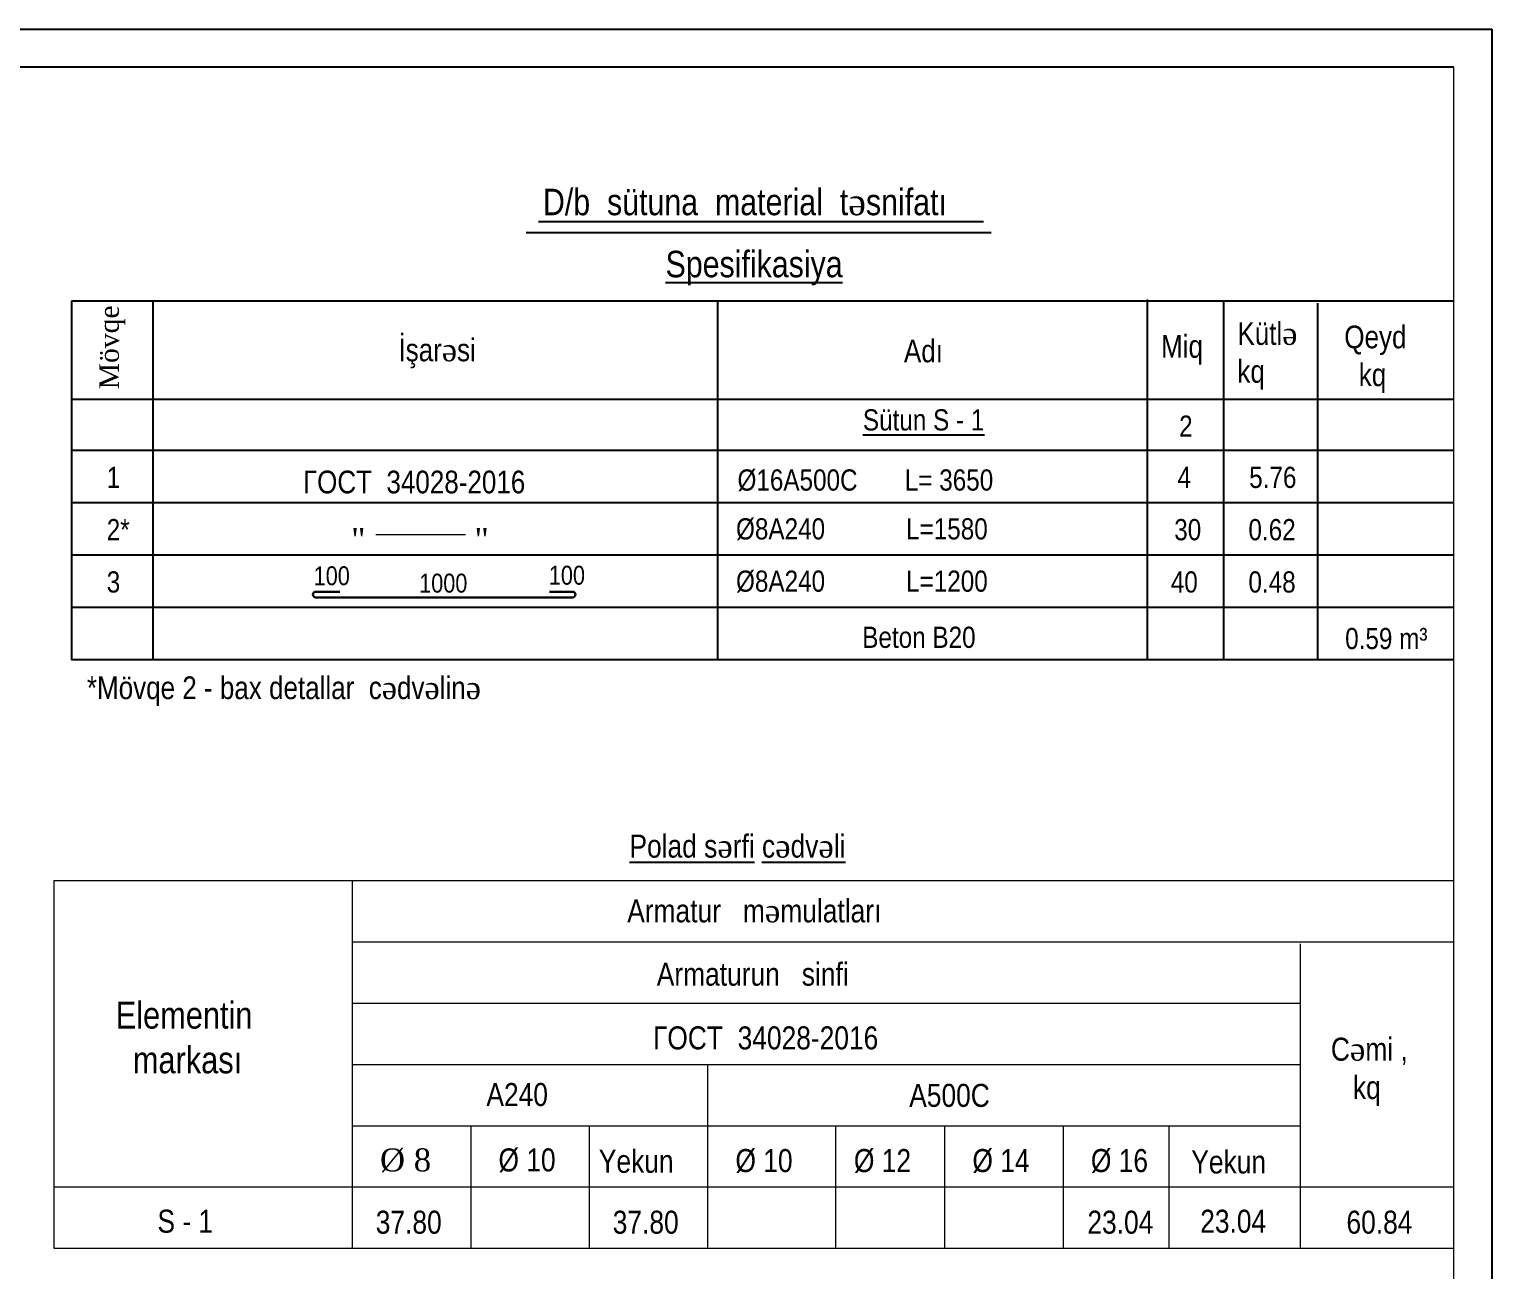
# Model space of a CAD drawing. Header units: millimetres. Extents: x 806395 to 2097197, y -233789 to 193681.
# Drawn here: x 2077870 to 2097197, y -165289 to -148893 of the extents above; entities that cross this region are included whole.
import ezdxf

# ---------------------------------------------------------------- set-up
doc = ezdxf.new("R2010")
doc.units = ezdxf.units.MM
for name, color, linetype, lineweight in [('cedvel  0.09', 7, 'Continuous', 13), ('razmer   0.09', 140, 'Continuous', 9), ('Ölçülər', 80, 'Continuous', 9), ('ИЧ  РАЗМЕР  0.09', 143, 'Continuous', 9), ('размер  0.09', 141, 'Continuous', 9), ('РАЗМЕРЫ', 80, 'Continuous', 9), ('Х - диварлар.', 31, 'Continuous', 25)]:
    doc.layers.add(name, color=color, linetype=linetype, lineweight=lineweight)
doc.styles.get("Standard").update_dxf_attribs({"font": 'times.ttf'})
doc.styles.add('style6', font='ARIALN.TTF', dxfattribs={"height": 300})
doc.styles.add('Times New Roman', font='times.ttf')

# ---------------------------------------------------------------- blocks, each defined once
blk = doc.blocks.new('ntnntyht')
at = {"lineweight": 25}
for p, q in [((1961564, -20955), (2003567, -20955)), ((2003567, -20955), (2003567, -50629))]:
    blk.add_line(p, q, dxfattribs=at)
at = {"lineweight": 25, "ltscale": 15}
blk.add_line((2003045, -21477), (1963653, -21477), dxfattribs=at)
at = {"lineweight": 5, "ltscale": 15}
blk.add_line((2003045, -50106), (2003045, -21477), dxfattribs=at)

msp = doc.modelspace()

# ---------------------------------------------------------------- linework, layer by layer
for p, q in [((2084601.156, -151435.005), (2090481.5, -151435.005)), ((2084438.232, -151579.818), (2090579.935, -151579.818))]:
    msp.add_line(p, q)
at = {"color": 7, "lineweight": 25, "ltscale": 0.5}
for p, q in [((2096696.014, -153784.544), (2078426.64, -153784.544)), ((2096696.014, -154461.645), (2078426.64, -154461.645)), ((2096696.014, -154461.645), (2078426.64, -154461.645)), ((2096696.014, -155152.845), (2078426.64, -155152.845)), ((2096696.014, -155844.045), (2078426.64, -155844.045)), ((2096696.014, -155844.045), (2078426.64, -155844.045)), ((2096696.014, -156535.245), (2078426.64, -156535.245)), ((2096696.014, -157226.445), (2078426.64, -157226.445)), ((2096696.014, -157226.445), (2078426.64, -157226.445))]:
    msp.add_line(p, q, dxfattribs=at)
at = {"color": 7, "lineweight": 15, "ltscale": 15}
msp.add_line((2082450.003, -155568.833), (2083635.109, -155568.833), dxfattribs=at)
at = {"layer": 'cedvel  0.09', "lineweight": 20}
for p, q in [((2078195.635, -160145.742), (2078195.635, -165004.098)), ((2078195.635, -160145.742), (2096696.014, -160145.742)), ((2082137.504, -160145.742), (2082137.504, -165004.098)), ((2082137.504, -160955.468), (2096696.014, -160955.468)), ((2094663.991, -160980.841), (2094663.991, -165004.098)), ((2082137.504, -161765.194), (2094663.991, -161765.194)), ((2082137.504, -162574.92), (2094663.991, -162574.92)), ((2086834.936, -162574.92), (2086834.936, -165004.098)), ((2082137.504, -163384.646), (2094663.991, -163384.646)), ((2083703.315, -163384.646), (2083703.315, -165004.098)), ((2085269.125, -163384.646), (2085269.125, -165004.098)), ((2088523.494, -163384.646), (2088523.494, -165004.098)), ((2089966.558, -163384.646), (2089966.558, -165004.098)), ((2091532.369, -163384.646), (2091532.369, -165004.098)), ((2092930.361, -163384.646), (2092930.361, -165004.098)), ((2078195.635, -164194.372), (2096696.014, -164194.372)), ((2078195.635, -165004.098), (2096696.014, -165004.098))]:
    msp.add_line(p, q, dxfattribs=at)
at = {"layer": 'Ölçülər', "color": 7, "lineweight": 25}
msp.add_line((2078426.64, -152488.544), (2078426.64, -157226.445), dxfattribs=at)
at = {"layer": 'РАЗМЕРЫ', "color": 4, "lineweight": 30, "ltscale": 15}
for p, q in [((2081655.041, -156327.101), (2081973.425, -156327.101)), ((2081655.041, -156327.101), (2081973.425, -156327.101)), ((2085051.185, -156327.101), (2084743.902, -156327.101)), ((2085051.185, -156327.101), (2084743.902, -156327.101)), ((2081655.041, -156401.101), (2085051.185, -156401.101)), ((2081655.041, -156401.101), (2085051.185, -156401.101))]:
    msp.add_line(p, q, dxfattribs=at)
for centre, start, end in [((2081655.041, -156364.101), 90, 270), ((2081655.041, -156364.101), 90, 270), ((2085051.185, -156364.101), 270, 90), ((2085051.185, -156364.101), 270, 90)]:
    msp.add_arc(centre, 37, start, end, dxfattribs=at)
at = {"layer": 'Х - диварлар.', "color": 7, "lineweight": 25}
for p, q in [((2092644.072, -152463.432), (2092644.072, -157226.445)), ((2096696.014, -152488.544), (2078426.64, -152488.544)), ((2079502.541, -152488.544), (2079502.541, -157226.445)), ((2086965.602, -152488.544), (2086965.602, -157226.445)), ((2093649.828, -152488.544), (2093649.828, -157226.445)), ((2094895.573, -152513.656), (2094895.573, -157226.445)), ((2079502.541, -157217.673), (2079502.541, -157226.445)), ((2086965.602, -157217.673), (2086965.602, -157226.445)), ((2092644.072, -157217.673), (2092644.072, -157226.445)), ((2093649.828, -157217.673), (2093649.828, -157226.445))]:
    msp.add_line(p, q, dxfattribs=at)

# ---------------------------------------------------------------- block references
at = {"color": 3, "xscale": 0.9585492227979296, "yscale": 0.9585492227979296, "zscale": 0.9585492227979296}
msp.add_blockref('ntnntyht', (176678.857, -128806.512), dxfattribs=at)

# ---------------------------------------------------------------- texts
at = {"color": 0, "lineweight": 0, "style": 'Times New Roman'}
for p in [(2082124.918, -155791.983), (2083754.12, -155791.983)]:
    msp.add_text('"', height=306, dxfattribs=at).set_placement(p)
at = {"attachment_point": 1, "style": 'style6'}
for s, insert, char_height, width in [('\\pxt22.667;{\\fArial Narrow|b0|i0|c238|p34;D/}b  {\\fArial Narrow|b0|i0|c238|p34;sütuna  }material{\\fArial Narrow|b0|i0|c238|p34;  t\\fTimes New Roman|b0|i0|c0|p18;ə\\fArial Narrow|b0|i0|c238|p34;snifatı}   ', (2084658.663, -151000.429), 350, 16391.5823), ('{\\fArial Narrow|b0|i0|c238|p34;100}', (2081628.498, -155991.042), 250, 8382.21176), ('1000', (2083022.799, -156088.595), 250, 8382.21176), ('{\\fArial Narrow|b0|i0|c238|p34;100}', (2084736.233, -155983.744), 250, 8382.21176)]:
    msp.add_mtext(s, dxfattribs=dict(at, insert=insert, char_height=char_height, width=width))
at = {"color": 7, "lineweight": -2, "ltscale": 30, "insert": (2086278.887, -151821.045), "char_height": 350, "width": 16892.17957, "attachment_point": 1}
msp.add_mtext('{\\fArial Narrow|b0|i0|c238|p34;\\LSpesifikasiya}', dxfattribs=at)
at = {"lineweight": 9, "insert": (2081490.449, -154726.522), "char_height": 300, "width": 7035.40763, "attachment_point": 1, "style": 'style6'}
msp.add_mtext('ГОСТ  34028{\\fArial Narrow|b0|i0|c238|p34;-20}1{\\fArial Narrow|b0|i0|c238|p34;6}  ', dxfattribs=at)
at = {"color": 7, "lineweight": 0, "insert": (2078632.008, -157446.477), "char_height": 300, "width": 16391.5823, "attachment_point": 1, "style": 'style6'}
msp.add_mtext('\\pxt22.667;*{\\fArial Narrow|b0|i0|c238|p34;Mövqe }2{\\fArial Narrow|b0|i0|c238|p34; - bax detallar  c\\fTimes New Roman|b0|i0|c238|p18;ə\\fArial Narrow|b0|i0|c238|p34;dv\\fTimes New Roman|b0|i0|c238|p18;ə\\fArial Narrow|b0|i0|c238|p34;lin\\fTimes New Roman|b0|i0|c238|p18;ə} ', dxfattribs=at)
at = {"color": 7, "lineweight": -2, "ltscale": 30, "insert": (2085802.05, -159537.26), "char_height": 303.793311, "width": 17105.77055, "attachment_point": 1, "style": 'style6'}
msp.add_mtext('{\\fArial Narrow|b0|i0|c238|p34;\\LPolad s\\fTimes New Roman|b0|i0|c238|p18;ə\\fArial Narrow|b0|i0|c238|p34;rfi c\\fTimes New Roman|b0|i0|c238|p18;ə\\fArial Narrow|b0|i0|c238|p34;dv\\fTimes New Roman|b0|i0|c238|p18;ə\\fArial Narrow|b0|i0|c238|p34;li}', dxfattribs=at)
at = {"color": 0, "insert": (2079564.293, -164494.756), "char_height": 304.0409, "width": 6587.55373, "attachment_point": 1, "style": 'style6'}
msp.add_mtext('S - 1', dxfattribs=at)
at = {"layer": 'razmer   0.09', "lineweight": 20, "attachment_point": 1, "style": 'style6'}
for s, insert, char_height in [('{\\fArial Narrow|b0|i0|c238|p34;\\C0;Armatur\\fArial Narrow|b0|i0|c204|p34;   \\fArial Narrow|b0|i0|c238|p34;m\\fTimes New Roman|b0|i0|c238|p18;ə\\fArial Narrow|b0|i0|c238|p34;mulatları}', (2085772.225, -160392.9), 304.040941), ('{\\fArial Narrow|b0|i0|c238|p34;\\C0;Armaturun\\fArial Narrow|b0|i0|c204|p34;   \\fArial Narrow|b0|i0|c238|p34;sinfi}', (2086162.731, -161229.833), 304.040941), ('{\\fArial Narrow|b0|i0|c238|p34;\\C0;Elementin\\fArial Narrow|b0|i0|c204|p34;\\P\\fArial Narrow|b0|i0|c238|p34;  markası}', (2079013.168, -161746.248), 354.71443), ('{\\C0;C\\fTimes New Roman|b0|i0|c238|p18;ə\\fArial Narrow|b0|i0|c204|p34;mi ,\\P\\fArial Narrow|b0|i0|c238|p34;   kq}', (2095071.356, -162221.08), 304.04094), ('{\\fArial Narrow|b0|i0|c238|p34;\\C0;37.80}', (2082448.998, -164507.944), 304.04094), ('{\\fArial Narrow|b0|i0|c238|p34;\\C0;37.80}', (2085580.62, -164507.944), 304.04094), ('{\\fArial Narrow|b0|i0|c238|p34;\\C0;23.04}', (2091853.265, -164507.944), 304.04094), ('{\\fArial Narrow|b0|i0|c238|p34;\\C0;23.04}', (2093344.281, -164495.083), 304.04094), ('{\\fArial Narrow|b0|i0|c238|p34;\\C0;60.84}', (2095276.999, -164507.944), 304.04094)]:
    msp.add_mtext(s, dxfattribs=dict(at, insert=insert, char_height=char_height))
at = {"layer": 'razmer   0.09', "color": 1, "lineweight": 20, "insert": (2090333.851, -163693.446), "char_height": 304.0409, "attachment_point": 1, "style": 'style6'}
msp.add_mtext('{\\C0;Ø 14}', dxfattribs=at)
at = {"layer": 'ИЧ  РАЗМЕР  0.09', "lineweight": 20, "attachment_point": 1, "style": 'style6'}
for s, insert, char_height in [('{\\C0;A240\\fArial Narrow|b0|i0|c238|p34; }', (2083911.247, -162820.738), 304.04094), ('{\\C0;A500C}', (2089498.972, -162831.572), 304.04094), ('{\\fTimes New Roman|b0|i0|c0|p18;\\C0;Ø \\fTimes New Roman|b0|i0|c238|p18;8}', (2082504.797, -163684.805), 304.04094), ('{\\C0;Ø \\fArial Narrow|b0|i0|c238|p34;10}', (2084070.607, -163684.805), 304.04094), ('{\\fArial Narrow|b0|i0|c238|p34;\\C0;Yekun}', (2085397.251, -163703.103), 304.04094), ('{\\C0;Ø 10}', (2087202.229, -163693.446), 304.0409), ('{\\C0;Ø 12}', (2088768.04, -163693.446), 304.0409), ('{\\C0;Ø 16}', (2091899.662, -163693.446), 304.0409), ('{\\fArial Narrow|b0|i0|c238|p34;\\C0;Yekun}', (2093226.305, -163711.745), 304.04094)]:
    msp.add_mtext(s, dxfattribs=dict(at, insert=insert, char_height=char_height))
at = {"layer": 'размер  0.09', "lineweight": 20, "insert": (2086116.208, -162071.858), "char_height": 304.04094, "attachment_point": 1, "style": 'style6'}
msp.add_mtext('{\\C0;ГОСТ  34028-2016}', dxfattribs=at)
at = {"layer": 'Х - диварлар.', "color": 7, "insert": (2078795.388, -153651.747), "char_height": 259.2, "width": 2733.15684, "attachment_point": 1, "rotation": 90, "style": 'Times New Roman'}
msp.add_mtext('{\\fTimes New Roman|b0|i0|c238|p18;Mövqe}', dxfattribs=at)
at = {"layer": 'Х - диварлар.', "color": 7, "attachment_point": 1, "style": 'style6'}
for s, insert, char_height, width in [('{\\fArial Narrow|b0|i0|c238|p34;Kütl\\fTimes New Roman|b0|i0|c238|p18;ə} \\Pkq', (2093835.581, -152764.4), 300, 1262.73151), ('{\\fArial Narrow|b0|i0|c238|p34;Qeyd\\P  kq}', (2095248.307, -152809.696), 300, 2733.15684), ('{\\fArial Narrow|b0|i0|c238|p34;İşar\\fTimes New Roman|b0|i0|c238|p18;ə\\fArial Narrow|b0|i0|c238|p34;si}', (2082749.302, -152981.001), 300, 2733.15684), ('{\\fArial Narrow|b0|i0|c238|p34;Adı}', (2089428.914, -152994.349), 300, 2733.15684), ('{\\fArial Narrow|b0|i0|c238|p34;M}iq', (2092826.961, -152934.053), 300, 2733.15684), ('{\\fArial Narrow|b0|i0|c238|p34;\\LSütun S - 1}', (2088886.608, -153915.636), 280, 8205.03936), ('{\\fArial Narrow|b0|i0|c238|p34;2}', (2093065.501, -153998.308), 280, 5293.57661), ('1', (2078893.973, -154675.409), 280, 5293.57661), ('{\\fArial Narrow|b0|i0|c238|p34;%%C1}6{\\fArial Narrow|b0|i0|c238|p34;A500C       L= 3650}', (2087229.463, -154710.413), 280, 8205.03936), ('4', (2093043.397, -154675.409), 280, 5293.57661), ('{\\fArial Narrow|b0|i0|c238|p34;5.76}', (2093991.519, -154675.409), 280, 5293.57661), ('2*', (2078893.973, -155366.609), 280, 5293.57661), ('{\\fArial Narrow|b0|i0|c186|p34;%%C8A\\fArial Narrow|b0|i0|c238|p34;240   \\fArial Narrow|b0|i0|c186|p34;         \\fArial Narrow|b0|i0|c238|p34;L=158}0', (2087209.904, -155356.182), 280, 5293.57661), ('{\\fArial Narrow|b0|i0|c238|p34;30}', (2093001.022, -155366.609), 280, 5293.57661), ('0.6{\\fArial Narrow|b0|i0|c238|p34;2}', (2093981.533, -155366.609), 280, 5293.57661), ('3', (2078893.973, -156057.809), 280, 5293.57661), ('{\\fArial Narrow|b0|i0|c186|p34;%%C8A\\fArial Narrow|b0|i0|c238|p34;240   \\fArial Narrow|b0|i0|c186|p34;         \\fArial Narrow|b0|i0|c238|p34;L=}1{\\fArial Narrow|b0|i0|c238|p34;20}0', (2087209.904, -156047.382), 280, 5293.57661), ('{\\fArial Narrow|b0|i0|c238|p34;40}', (2092955.174, -156057.809), 280, 5293.57661), ('0.4{\\fArial Narrow|b0|i0|c238|p34;8}', (2093981.533, -156057.809), 280, 5293.57661), ('{\\fArial Narrow|b0|i0|c238|p34;Beton B}20', (2088877.987, -156789.209), 280, 5293.57661), ('0.{\\fArial Narrow|b0|i0|c238|p34;59 m³}', (2095259.717, -156805.508), 280, 5293.57661)]:
    msp.add_mtext(s, dxfattribs=dict(at, insert=insert, char_height=char_height, width=width))

doc.saveas('drawing.dxf')
